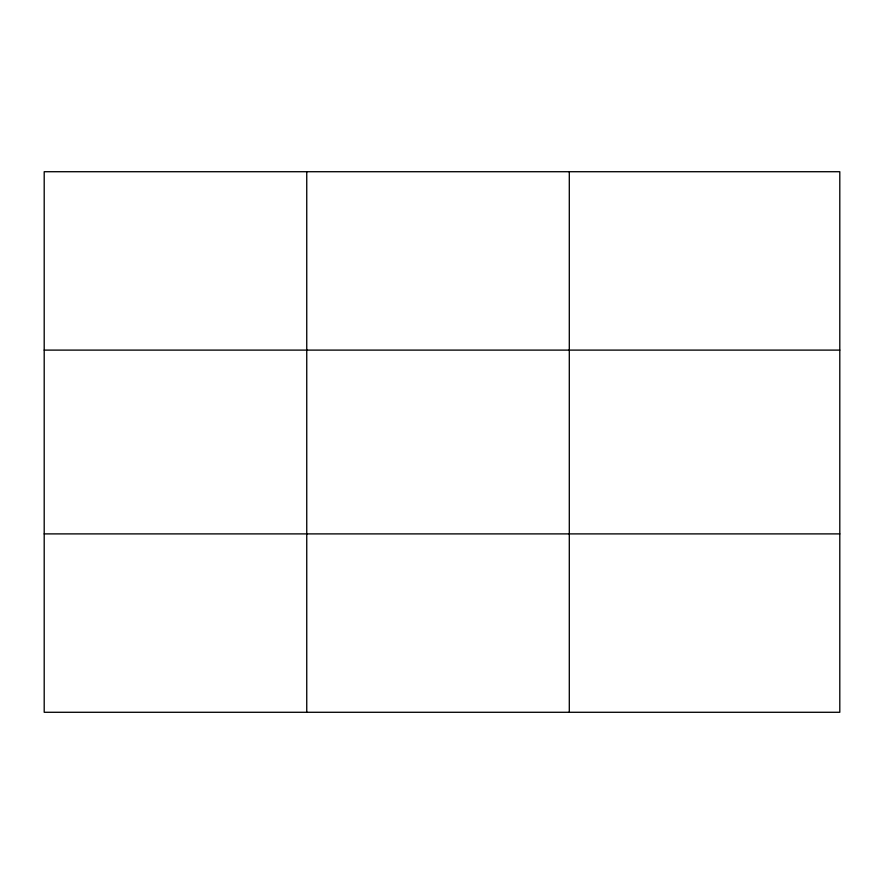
<?xml version="1.0" encoding="UTF-8"?>
<svg xmlns="http://www.w3.org/2000/svg" width="884" height="884" viewBox="0 0 884 884"><rect width="100%" height="100%" fill="white"/><g stroke="black" fill="none" stroke-linecap="round" stroke-linejoin="round"><path stroke-width="1.33" d="M306.748 712.283L306.748 171.717M569.296 712.283L569.296 171.717M839.8 533.892L839.8 712.283L44.2 712.283L44.2 171.717L839.8 171.717L839.8 533.892L44.2 533.892M44.2 350.108L839.8 350.108"/></g></svg>
